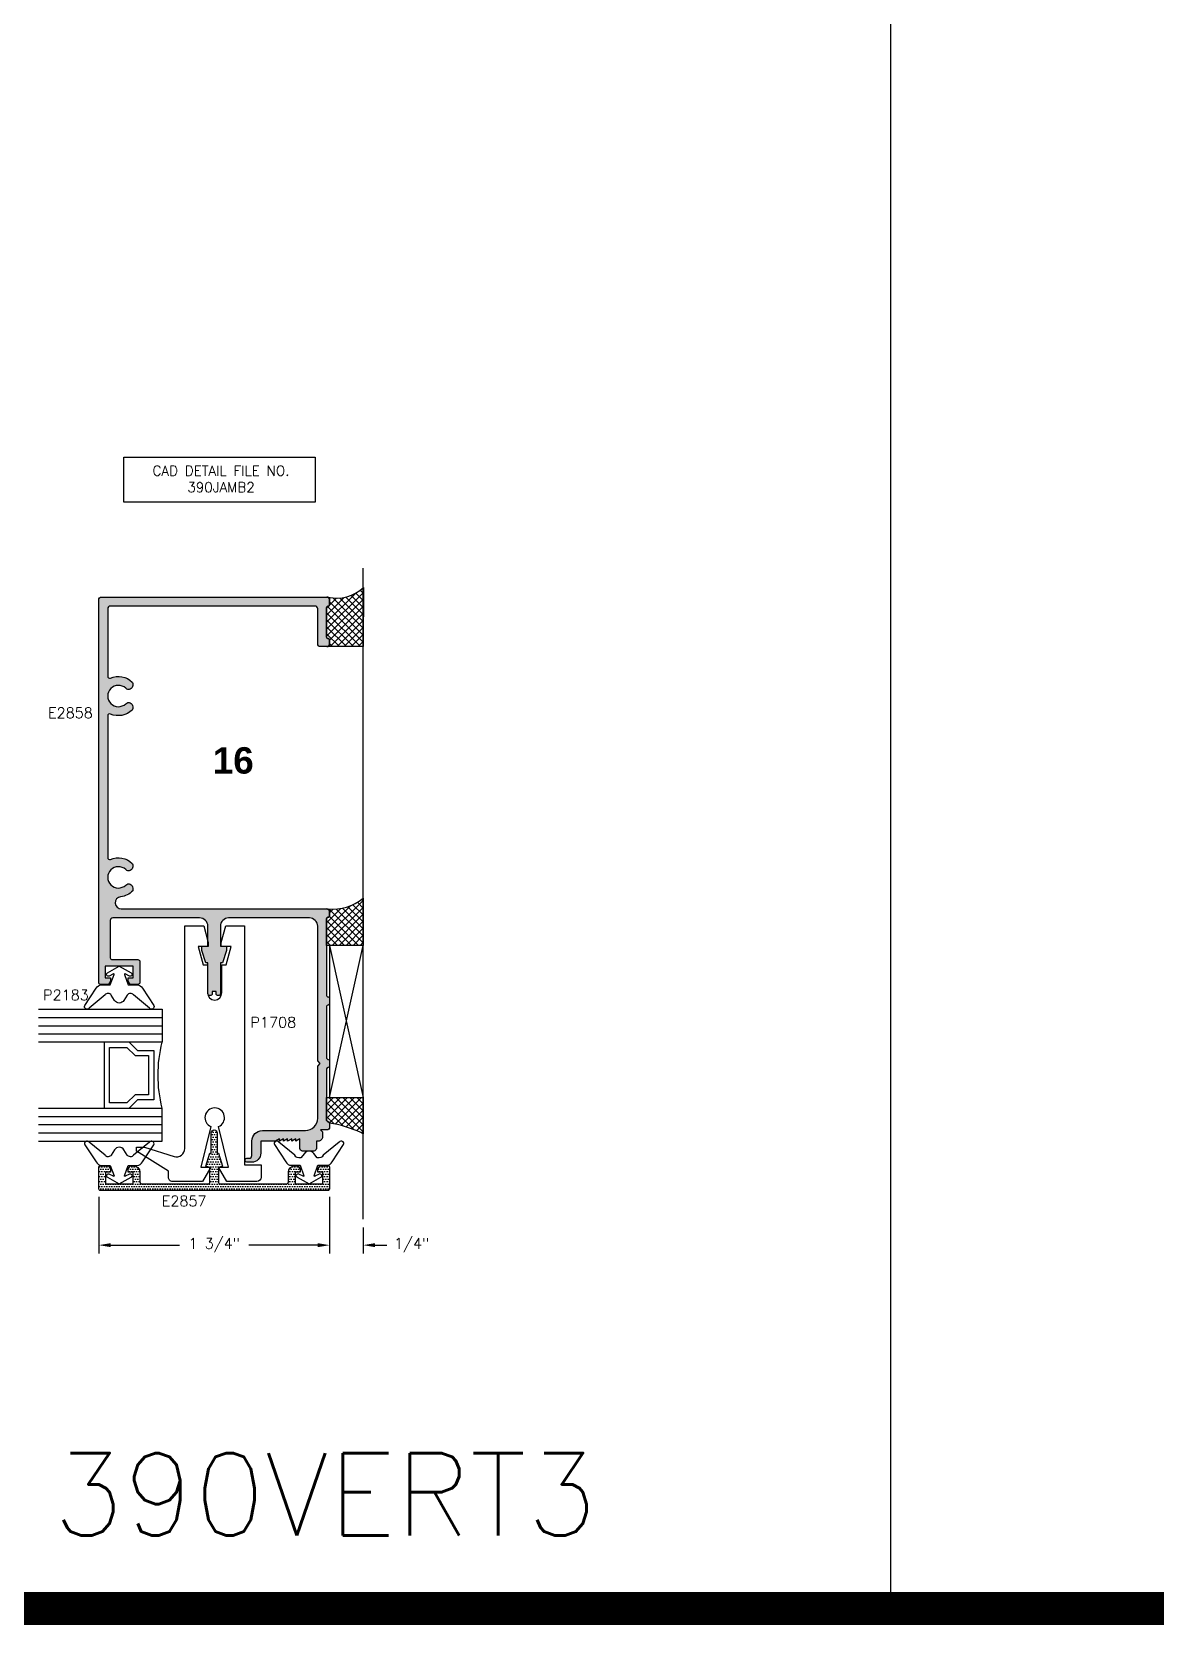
# Model space of a CAD drawing. Extents: x 0 to 139, y 0 to 39.
# Drawn here: x 21.22 to 29.75, y 14.5 to 26.59 of the extents above; entities that cross this region are included whole.
import ezdxf

# ---------------------------------------------------------------- set-up
doc = ezdxf.new("R2010")
doc.units = 0
doc.header["$MEASUREMENT"] = 0
doc.layers.get('DEFPOINTS').update_dxf_attribs({"linetype": 'CONTINUOUS'})
for name, color, linetype in [('R-ANNO-DIMS', 3, 'CONTINUOUS'), ('R-ANNO-TEXT', 6, 'CONTINUOUS'), ('R-DET1', 4, 'CONTINUOUS'), ('R-DET2', 2, 'CONTINUOUS'), ('R-DET3', 5, 'CONTINUOUS'), ('R-OTLN', 1, 'CONTINUOUS'), ('R-PAT1', 5, 'CONTINUOUS'), ('TITLE', 7, 'CONTINUOUS')]:
    doc.layers.add(name, color=color, linetype=linetype)
doc.styles.get("Standard").update_dxf_attribs({"font": 'simplex'})
doc.dimstyles.new('1X', dxfattribs={"dimtxt": 0.08, "dimasz": 0.09, "dimexe": 0.0625, "dimexo": 0.0625, "dimgap": 0.0625, "dimtad": 0, "dimdec": 5, "dimzin": 4, "dimtxsty": 'STANDARD', "dimcen": 0, "dimazin": 3, "dimtfac": 1, "dimtdec": 5, "dimtofl": 0, "dimtmove": 0, "dimatfit": 3, "dimtolj": 1, "dimtzin": 0})
pattern_1 = [(45, (16.75766798553282, 15.14475781470946), (-0.02651650429449553, 0.02651650429449553), []), (135, (16.75766798553282, 15.14475781470946), (-0.02651650429449553, -0.02651650429449553), [])]

# ---------------------------------------------------------------- blocks, each defined once
blk = doc.blocks.new('*D48')
at = {"layer": 'DEFPOINTS', "color": 0}
for p in [(21.72995758903106, 17.81460568480354), (23.47995758903106, 17.81460568480382), (23.47995758903106, 17.38524292001853)]:
    blk.add_point(p, dxfattribs=at)
at = {"layer": 'R-ANNO-DIMS', "color": 0}
for p, q in [((21.72995758903106, 17.75210568480354), (21.72995758903106, 17.32274292001853)), ((23.47995758903106, 17.75210568480382), (23.47995758903106, 17.32274292001853)), ((21.81995758903106, 17.38524292001853), (22.34245758903106, 17.38524292001853)), ((23.38995758903106, 17.38524292001853), (22.86745758903106, 17.38524292001853))]:
    blk.add_line(p, q, dxfattribs=at)
for points in [[(21.81995758903106, 17.40024292001853), (21.81995758903106, 17.37024292001853), (21.72995758903106, 17.38524292001853)], [(23.38995758903106, 17.40024292001853), (23.38995758903106, 17.37024292001853), (23.47995758903106, 17.38524292001853)]]:
    blk.add_solid(points, dxfattribs=at)
at = {"layer": 'R-ANNO-DIMS', "color": 0, "insert": (22.60495758903106, 17.38524292001853), "char_height": 0.08, "attachment_point": 5}
blk.add_mtext('\\A1;1 3/4"', dxfattribs=at)
blk = doc.blocks.new('*D51')
at = {"layer": 'DEFPOINTS', "color": 0}
for p in [(23.47995758903106, 17.81460568480354), (23.73404932870325, 17.58105699694659), (23.73404932870325, 17.38524292001824)]:
    blk.add_point(p, dxfattribs=at)
at = {"layer": 'R-ANNO-DIMS', "color": 0}
for p, q in [((23.47995758903106, 17.75210568480354), (23.47995758903106, 17.32274292001824)), ((23.73404932870325, 17.51855699694659), (23.73404932870325, 17.32274292001824)), ((23.38995758903106, 17.38524292001824), (23.29995758903106, 17.38524292001824)), ((23.82404932870325, 17.38524292001824), (23.91404932870325, 17.38524292001824))]:
    blk.add_line(p, q, dxfattribs=at)
for points in [[(23.38995758903106, 17.40024292001824), (23.38995758903106, 17.37024292001824), (23.47995758903106, 17.38524292001824)], [(23.82404932870325, 17.40024292001824), (23.82404932870325, 17.37024292001824), (23.73404932870325, 17.38524292001824)]]:
    blk.add_solid(points, dxfattribs=at)
at = {"layer": 'R-ANNO-DIMS', "color": 0, "insert": (24.10226361441753, 17.38524292001824), "char_height": 0.08, "attachment_point": 5}
blk.add_mtext('\\A1;1/4"', dxfattribs=at)

msp = doc.modelspace()

# ---------------------------------------------------------------- hatches: boundary and pattern name
at = {"layer": 'R-DET3'}
h = msp.add_hatch(dxfattribs=at)
h.set_pattern_fill('ANSI37', color=256, scale=0.3, style=0)
h.set_pattern_definition(pattern_1)
edge = h.paths.add_edge_path()
edge.add_line((23.45767547011289, 21.99421381087058), (23.45767547011287, 22.22111381087058))
edge.add_arc((23.46784213677955, 22.22111381087058), 0.01016666666667021, 79.61114218447028, 179.99999999998, ccw=False)
edge.add_arc((23.47122476588753, 22.23956451509593), 0.008591549295768362, 259.6111421845451, 370.3888578155481)
edge.add_line((23.47967547011288, 22.24111381087059), (23.47967547011288, 22.27911495369508))
edge.add_arc((23.45967547011288, 22.27911495369508), 0.01999999999999957, 0, 89.99672595548178)
edge.add_line((23.45967661297001, 22.29911495366242), (23.46756556462054, 22.29911495366242))
edge.add_arc((23.53496920904854, 22.58003369967368), 0.2888920094822822, 256.5075171820833, 314.074098610517)
edge.add_line((23.73591904900491, 22.37248188695159), (23.73404932870325, 21.92411381087062))
edge.add_line((23.73404932870325, 21.92411381087062), (23.45967547011288, 21.92411381087059))
edge.add_arc((23.45967547011288, 21.94411381087059), 0.01999999999999957, 270.0000000000102, 360.0000000000102)
edge.add_line((23.47967547011288, 21.9441138108706), (23.47967547011288, 21.97421381087059))
edge.add_arc((23.46950880344622, 21.97421381087059), 0.01016666666665955, 2.002185242103025e-11, 100.3888578154384)
edge.add_arc((23.46612617433825, 21.99266451509595), 0.008591549295781698, 169.6111421846131, 280.38885781541444, ccw=False)
h = msp.add_hatch(dxfattribs=at)
h.set_pattern_fill('ANSI37', color=256, scale=0.3, style=0)
h.set_pattern_definition(pattern_1)
edge = h.paths.add_edge_path()
edge.add_line((23.4793785008128, 19.65816216040128), (23.45767547011287, 19.65816216040128))
edge.add_line((23.45767547011287, 19.65816216040128), (23.45767547011287, 19.86221381087059))
edge.add_arc((23.46784213677955, 19.86221381087058), 0.01016666666667732, 79.61114218443822, 179.99999999998, ccw=False)
edge.add_arc((23.47122476588756, 19.88066451509592), 0.008591549295749316, 259.6111421844496, 370.3888578156712)
edge.add_line((23.47967547011288, 19.88221381087059), (23.47967547011288, 19.91421381087059))
edge.add_arc((23.45967547011288, 19.91421381087059), 0.01999999999999602, 0, 90)
edge.add_line((23.45967547011288, 19.93421381087059), (23.4676825020621, 19.93421381087059))
edge.add_arc((23.50287603623715, 20.29419643985791), 0.361698877549207, 264.4162493184639, 309.7271182222026)
edge.add_line((23.73404932870325, 20.01601486809095), (23.73404932870325, 19.65816216040128))
edge.add_line((23.73404932870325, 19.65816216040128), (23.4793785008128, 19.65816216040128))
h = msp.add_hatch(dxfattribs=at)
h.set_pattern_fill('ANSI37', color=256, scale=0.3, style=0)
h.set_pattern_definition(pattern_1)
edge = h.paths.add_edge_path()
edge.add_line((23.47967547011288, 18.31121381087059), (23.46967547011288, 18.32121381087059))
edge.add_line((23.46967547011288, 18.32121381087059), (23.45774062918684, 18.33007410223489))
edge.add_line((23.45774062918684, 18.33007410223489), (23.45774062918684, 18.50372690394991))
edge.add_line((23.45774062918684, 18.50372690394991), (23.73404932870324, 18.50372690394992))
edge.add_line((23.73404932870324, 18.50372690394992), (23.73404932870325, 18.22813803965445))
edge.add_line((23.73404932870325, 18.22813803965445), (23.71620045602512, 18.23857240882802))
edge.add_arc((23.33746209620676, 17.42676726139771), 0.8958070900546866, 64.98913675535294, 80.86539177604634)
at = {"layer": 'R-PAT1'}
h = msp.add_hatch(dxfattribs=at)
h.set_pattern_fill('DOTS', color=256, scale=0.3, style=0)
h.set_pattern_definition([(0, (16.75766798553282, 15.14475781470946), (0.009375, 0.01875), [0, -0.01875])])
edge = h.paths.add_edge_path()
edge.add_line((21.98767547011288, 20.09321381087059), (21.98767547011288, 20.07261381087059))
edge.add_arc((21.87882466986181, 20.17378582771247), 0.1486077848134149, 276.57682971640577, 317.0938962912276, ccw=False)
edge.add_arc((21.90088418246607, 19.98032297392456), 0.04610916305396823, 96.27362202288647, 270)
edge.add_line((21.90088418246607, 19.93421381087059), (23.45967547011287, 19.93421381087059))
edge.add_arc((23.45967547011288, 19.91421381087059), 0.01999999999999957, 0, 90, ccw=False)
edge.add_line((23.47967547011288, 19.91421381087059), (23.47967547011288, 19.88221381087059))
edge.add_arc((23.46967547011289, 19.88221381087059), 0.009999999999999787, -90, 0, ccw=False)
edge.add_line((23.46967547011289, 19.87221381087059), (23.46767547011288, 19.87221381087059))
edge.add_arc((23.46767547011288, 19.86221381087059), 0.009999999999999787, 90.00000000001017, 180)
edge.add_line((23.45767547011287, 19.86221381087059), (23.45767547011287, 19.27821381087059))
edge.add_arc((23.46767547011288, 19.27821381087059), 0.009999999999998899, 179.9999999999949, 270.0000000000051)
edge.add_line((23.46767547011288, 19.26821381087059), (23.46967547011289, 19.26821381087059))
edge.add_arc((23.46967547011289, 19.25821381087059), 0.009999999999999787, 0, 90.00000000001017, ccw=False)
edge.add_line((23.47967547011288, 19.25821381087059), (23.47967547011288, 19.21621381087058))
edge.add_arc((23.46967547011288, 19.21621381087059), 0.009999999999999787, -90, 0, ccw=False)
edge.add_line((23.46967547011288, 19.20621381087059), (23.46767547011288, 19.20621381087059))
edge.add_arc((23.46767547011288, 19.19621381087059), 0.009999999999998899, 90.0000000000051, 180.0000000000051)
edge.add_line((23.45767547011287, 19.19621381087059), (23.45767547011287, 18.80421381087059))
edge.add_arc((23.46767547011288, 18.80421381087059), 0.009999999999999787, 180, 270)
edge.add_line((23.46767547011288, 18.79421381087059), (23.46967547011289, 18.79421381087059))
edge.add_arc((23.46967547011288, 18.78421381087058), 0.01000000000000068, 5.115907697472721e-12, 90.00000000000512, ccw=False)
edge.add_line((23.47967547011288, 18.78421381087058), (23.47967547011288, 18.74221381087058))
edge.add_arc((23.46967547011288, 18.74221381087059), 0.009999999999999787, -90, 0, ccw=False)
edge.add_line((23.46967547011288, 18.73221381087059), (23.46767547011288, 18.73221381087059))
edge.add_arc((23.46767547011288, 18.72221381087058), 0.009999999999999787, 90, 180)
edge.add_line((23.45767547011287, 18.72221381087058), (23.45767547011287, 18.33121381087059))
edge.add_arc((23.46767547011288, 18.33121381087059), 0.009999999999998899, 179.9999999999949, 270.0000000000051)
edge.add_line((23.46767547011288, 18.32121381087059), (23.46967547011289, 18.32121381087059))
edge.add_arc((23.46967547011288, 18.31121381087059), 0.00999999999999801, -1.0174971976084635e-11, 90, ccw=False)
edge.add_line((23.47967547011288, 18.31121381087059), (23.47967547011288, 18.27921381087059))
edge.add_arc((23.45967547011287, 18.27921381087059), 0.01999999999999957, -90, 0, ccw=False)
edge.add_line((23.45967547011287, 18.25921381087059), (23.41067547011286, 18.25921381087059))
edge.add_line((23.41067547011288, 18.25921381087059), (23.42567547011288, 18.24421381087059))
edge.add_line((23.42567547011288, 18.24421381087059), (23.42567547011288, 18.20521381087059))
edge.add_arc((23.39477663290357, 18.20511264807989), 0.0308990028123441, -90.1875857075629, 0.18758570756949666, ccw=False)
edge.add_line((23.39467547011287, 18.17421381087058), (23.37967547011287, 18.17421381087058))
edge.add_line((23.37967547011289, 18.17421381087058), (23.37967547011289, 18.11911381087059))
edge.add_arc((23.35967547011288, 18.11911381087059), 0.01999999999999957, -90, 0, ccw=False)
edge.add_line((23.35967547011288, 18.09911381087059), (23.27467547011287, 18.09911381087059))
edge.add_arc((23.27467547011288, 18.11911381087059), 0.01999999999999957, 180, 270, ccw=False)
edge.add_line((23.25467547011287, 18.11911381087059), (23.25467547011287, 18.19201381087059))
edge.add_line((23.25467547011287, 18.19201381087059), (23.22367547011288, 18.17421381087059))
edge.add_line((23.22367547011288, 18.17421381087058), (23.22367547011288, 18.19201381087058))
edge.add_line((23.22367547011288, 18.19201381087059), (23.19267547011287, 18.17421381087059))
edge.add_line((23.19267547011287, 18.17421381087058), (23.19267547011287, 18.19201381087058))
edge.add_line((23.19267547011287, 18.19201381087059), (23.16167547011287, 18.17411381087059))
edge.add_line((23.16167547011288, 18.17411381087059), (23.16167547011288, 18.19201381087059))
edge.add_line((23.16167547011288, 18.19201381087059), (23.13067547011288, 18.17411381087059))
edge.add_line((23.13067547011288, 18.17411381087059), (23.13067547011288, 18.19201381087059))
edge.add_line((23.13067547011288, 18.19201381087059), (23.09967547011289, 18.17411381087059))
edge.add_line((23.09967547011289, 18.17411381087059), (23.09967547011289, 18.19201381087059))
edge.add_line((23.09967547011289, 18.19201381087059), (23.06867547011288, 18.17411381087059))
edge.add_line((23.06867547011288, 18.17411381087059), (22.95867547011288, 18.17411381087059))
edge.add_line((22.95867547011288, 18.17411381087059), (22.95867547011288, 18.08221381087059))
edge.add_arc((22.89073256231146, 18.08215671867201), 0.06794293178860435, -90.04814544089982, 0.04814544089680339, ccw=False)
edge.add_line((22.89067547011288, 18.01421381087059), (22.85367547011288, 18.01421381087059))
edge.add_arc((22.85367513677954, 18.02921381087059), 0.01500000000370427, 89.99872676045192, 270.0012732395481, ccw=False)
edge.add_line((22.85367547011288, 18.04421381087059), (22.87067547011287, 18.04421381087059))
edge.add_arc((22.87067547011287, 18.06421381087059), 0.01999999999999957, 270, 360)
edge.add_line((22.89067547011288, 18.06421381087059), (22.89067547011288, 18.17421381087058))
edge.add_arc((22.97073876316423, 18.17415051781923), 0.08006331806912949, 90.04529446419048, 179.9547055358107, ccw=False)
edge.add_line((22.97067547011288, 18.25421381087059), (23.29667547011289, 18.25421381087059))
edge.add_arc((23.29680863073465, 18.34708065024883), 0.09286693484688074, 269.9178443409244, 360.0821556590757)
edge.add_line((23.38967547011288, 18.34721381087058), (23.38967547011288, 18.74321381087059))
edge.add_line((23.38967547011288, 18.74321381087059), (23.40967547011287, 18.76321381087058))
edge.add_line((23.40967547011289, 18.76321381087059), (23.38967547011289, 18.78321381087059))
edge.add_line((23.38967547011288, 18.78321381087059), (23.38967547011288, 19.8032138108706))
edge.add_arc((23.32668332451901, 19.80322166527672), 0.06299214608354481, 359.9928558661536, 450.0071441338512)
edge.add_line((23.32667547011287, 19.86621381087059), (22.71467547011288, 19.86621381087059))
edge.add_arc((22.71483893165134, 19.80305034933212), 0.06316367305021828, 90.14827615729143, 179.8517238427021)
edge.add_line((22.65167547011288, 19.80321381087059), (22.65167547011288, 19.65171381087058))
edge.add_line((22.65167547011288, 19.65171381087059), (22.69867547011287, 19.65171381087059))
edge.add_line((22.69867547011287, 19.65171381087059), (22.69867547011287, 19.62071381087059))
edge.add_line((22.69867547011287, 19.62071381087058), (22.66767547011287, 19.52671381087058))
edge.add_line((22.66767547011288, 19.52671381087059), (22.65167547011288, 19.52671381087059))
edge.add_line((22.65167547011288, 19.52671381087059), (22.65167547011288, 19.29321381087059))
edge.add_arc((22.63579860444123, 19.29309067654223), 0.01587734315363146, -90.44435318828499, 0.444353188278626, ccw=False)
edge.add_arc((22.63555233578452, 19.29309067654223), 0.0158773431536297, 179.5556468117149, 270.4443531882915, ccw=False)
edge.add_line((22.61967547011288, 19.29321381087058), (22.61967547011288, 19.30821381087058))
edge.add_line((22.61967547011288, 19.30821381087058), (22.58967547011288, 19.30821381087058))
edge.add_line((22.58967547011288, 19.30821381087058), (22.58967547011288, 19.29321381087058))
edge.add_arc((22.57379860444124, 19.29309067654223), 0.01587734315363322, -90.44435318827863, 0.44435318827208903, ccw=False)
edge.add_arc((22.57355233578451, 19.29309067654223), 0.01587734315363147, 179.5556468117213, 270.44435318828505, ccw=False)
edge.add_line((22.55767547011288, 19.29321381087058), (22.55767547011288, 19.52671381087058))
edge.add_line((22.55767547011288, 19.52671381087059), (22.54167547011288, 19.52671381087059))
edge.add_line((22.54167547011288, 19.52671381087059), (22.51067547011287, 19.62071381087059))
edge.add_line((22.51067547011287, 19.62071381087058), (22.51067547011287, 19.65171381087058))
edge.add_line((22.51067547011287, 19.65171381087059), (22.55767547011287, 19.65171381087059))
edge.add_line((22.55767547011288, 19.65171381087059), (22.55767547011288, 19.8032138108706))
edge.add_arc((22.494683324519, 19.80322166527672), 0.06299214608354835, 359.9928558661569, 450.007144133848)
edge.add_line((22.49467547011288, 19.86621381087059), (21.83667547011288, 19.86621381087059))
edge.add_arc((21.83667547011288, 19.84621381087059), 0.01999999999999957, 90, 180)
edge.add_line((21.81667547011287, 19.84621381087059), (21.81667547011287, 19.56511381087059))
edge.add_arc((21.83152819913684, 19.56506588706922), 0.01485280633921605, 179.8151301337719, 270.5681177985904)
edge.add_line((21.83167547011288, 19.55021381087059), (22.02667547011288, 19.55021381087059))
edge.add_arc((22.02665288946771, 19.53519123022543), 0.01502259761579001, 0.08612200011731375, 89.91387799988269, ccw=False)
edge.add_line((22.04167547011288, 19.53521381087059), (22.04167547011288, 19.37721381087059))
edge.add_arc((22.0268222955097, 19.37706698547376), 0.01485390027869976, -90.56635714547781, 0.5663571454778094, ccw=False)
edge.add_line((22.02667547011288, 19.36221381087059), (21.96757547011288, 19.36221381087059))
edge.add_line((21.96757547011288, 19.36221381087059), (21.95317547011288, 19.38721381087058))
edge.add_line((21.95317547011288, 19.38721381087059), (21.95317547011288, 19.41221381087059))
edge.add_line((21.95317547011288, 19.41221381087058), (21.99167547011288, 19.41221381087058))
edge.add_line((21.99167547011288, 19.41221381087058), (21.99167547011288, 19.50011381087059))
edge.add_line((21.99167547011288, 19.50011381087059), (21.77967547011288, 19.50011381087059))
edge.add_line((21.77967547011288, 19.50011381087059), (21.77967547011288, 19.41221381087058))
edge.add_line((21.77967547011288, 19.41221381087058), (21.81817547011288, 19.41221381087058))
edge.add_line((21.81817547011288, 19.41221381087058), (21.81817547011288, 19.38721381087058))
edge.add_line((21.81817547011288, 19.38721381087059), (21.80377547011288, 19.36221381087059))
edge.add_line((21.80377547011288, 19.36221381087059), (21.74467547011288, 19.36221381087059))
edge.add_arc((21.74452864471606, 19.37706698547376), 0.01485390027869976, 179.4336428545222, 270.56635714547775, ccw=False)
edge.add_line((21.72967547011288, 19.37721381087059), (21.72967547011288, 22.27921266798079))
edge.add_arc((21.74967547011288, 22.27921266798079), 0.01999999999999957, 89.99672595546139, 180, ccw=False)
edge.add_line((21.74967661297002, 22.29921266794814), (23.45967661297003, 22.29911495366243))
edge.add_arc((23.45967547011288, 22.27911495369508), 0.01999999999999964, 0, 89.99672595545633, ccw=False)
edge.add_line((23.47967547011288, 22.27911495369508), (23.47967547011288, 22.24111381087058))
edge.add_arc((23.46967547011289, 22.24111381087059), 0.009999999999999787, -89.99999999998983, 0, ccw=False)
edge.add_line((23.46967547011289, 22.23111381087058), (23.46767547011288, 22.23111381087058))
edge.add_arc((23.46767547011288, 22.22111381087058), 0.009999999999999787, 90, 180)
edge.add_line((23.45767547011287, 22.22111381087058), (23.45767547011287, 21.99421381087059))
edge.add_arc((23.46767547011288, 21.99421381087059), 0.009999999999999787, 179.9999999999898, 270)
edge.add_line((23.46767547011288, 21.98421381087059), (23.46967547011288, 21.98421381087059))
edge.add_arc((23.46967547011289, 21.97421381087059), 0.00999999999999801, -1.0174971976084635e-11, 90, ccw=False)
edge.add_line((23.47967547011288, 21.97421381087059), (23.47967547011288, 21.94411381087059))
edge.add_arc((23.45967547011288, 21.9441138108706), 0.02000000000000046, -90.0000000000025, 0, ccw=False)
edge.add_line((23.45967547011287, 21.92411381087059), (23.40967547011287, 21.92411381087059))
edge.add_arc((23.40967547011289, 21.94411381087059), 0.01999999999999957, 180, 270, ccw=False)
edge.add_line((23.38967547011288, 21.94411381087059), (23.38967547011288, 22.21111381087059))
edge.add_arc((23.36967547011288, 22.21111381087059), 0.01999999999999957, 0, 90)
edge.add_line((23.36967547011288, 22.23111381087059), (21.81767547011287, 22.23111381087059))
edge.add_arc((21.81767547011287, 22.21111381087059), 0.01999999999999957, 90, 180)
edge.add_line((21.79767547011288, 22.21111381087059), (21.79767547011288, 21.69931381087058))
edge.add_arc((21.81263215801097, 21.69925075354575), 0.01495682082218818, 179.7584426980406, 294.2511084174087)
edge.add_arc((21.87863210853097, 21.54923448268354), 0.1489366923208151, 45.41782223962332, 113.69658272590459, ccw=False)
edge.add_arc((21.97236114130443, 21.64446946697919), 0.01531500904382267, 0.5400204596480762, 45.07940174810432, ccw=False)
edge.add_line((21.98767547011288, 21.6446138108706), (21.98767547011288, 21.63011381087059))
edge.add_arc((21.95641740578898, 21.63016810432543), 0.03125811147615555, 226.1826082799246, 359.90048063574295, ccw=False)
edge.add_arc((21.87868498871244, 21.5491638108706), 0.08100953402984828, 46.1801184852715, 313.8198815147285)
edge.add_arc((21.95641746525699, 21.46815919226003), 0.03125838726622792, 0.2834128923598769, 133.8170577223453, ccw=False)
edge.add_line((21.98767547011288, 21.46831381087058), (21.98767547011288, 21.45371381087058))
edge.add_arc((21.97236114130442, 21.453858154762), 0.01531500904382671, 314.9205982519004, 359.4599795403454, ccw=False)
edge.add_arc((21.87857575233301, 21.54920138759628), 0.1490533542410315, 246.30477815928782, 314.56839953063223, ccw=False)
edge.add_arc((21.81258737515255, 21.3991010367222), 0.01491216014738144, 65.90418487170274, 180.3351427031021)
edge.add_line((21.79767547011288, 21.39901381087058), (21.79767547011288, 20.32431381087058))
edge.add_arc((21.81263215801097, 20.32425075354575), 0.01495682082218818, 179.7584426980406, 294.2511084174087)
edge.add_arc((21.87863210853095, 20.17423448268354), 0.1489366923208155, 45.41782223962332, 113.6965827259042, ccw=False)
edge.add_arc((21.97236114130443, 20.26946946697919), 0.01531500904382267, 0.5400204596480762, 45.07940174810432, ccw=False)
edge.add_line((21.98767547011288, 20.2696138108706), (21.98767547011288, 20.25511381087059))
edge.add_arc((21.95641740578898, 20.25516810432543), 0.03125811147615732, 226.1826082799314, 359.90048063574625, ccw=False)
edge.add_arc((21.87868498871245, 20.17416381087059), 0.08100953402984387, 46.18011848527112, 313.8198815147289)
edge.add_arc((21.95641740578898, 20.09315951741574), 0.03125811147615948, 0.0995193642569916, 133.8173917200595, ccw=False)
h = msp.add_hatch(dxfattribs=at)
h.set_pattern_fill('DOTS', color=256, scale=0.3, style=0)
h.set_pattern_definition([(0, (16.75766798553282, 15.18641764410194), (0.009375, 0.01875), [0, -0.01875])])
edge = h.paths.add_edge_path()
edge.add_line((22.04195758903106, 17.93760568480354), (22.04195758903106, 17.86460568480354))
edge.add_arc((22.05698016967622, 17.8646282654487), 0.01502259761579001, 180.0861220001173, 269.9138779998827)
edge.add_line((22.05695758903106, 17.84960568480354), (22.55795758903106, 17.84960568480354))
edge.add_arc((22.5579350083859, 17.8646282654487), 0.01502259761579001, 270.0861220001173, 359.9138779998827)
edge.add_line((22.57295758903106, 17.86460568480354), (22.57295758903106, 17.97460568480354))
edge.add_line((22.57295758903106, 17.97460568480354), (22.54195758903106, 17.98290568480354))
edge.add_line((22.54195758903106, 17.98290568480354), (22.57295758903106, 18.08360568480354))
edge.add_line((22.57295758903106, 18.08360568480354), (22.58195758903106, 18.08360568480354))
edge.add_line((22.58195758903106, 18.08360568480354), (22.58195758903106, 18.23660568480354))
edge.add_arc((22.60483363069773, 18.23672964313688), 0.02287637751050874, 89.68953458264122, 180.3104654173588, ccw=False)
edge.add_arc((22.6050815473644, 18.23672964313687), 0.02287637751051589, -0.31046541734087896, 90.31046541737652, ccw=False)
edge.add_line((22.62795758903107, 18.23660568480354), (22.62795758903107, 18.08360568480354))
edge.add_line((22.62795758903107, 18.08360568480354), (22.63695758903106, 18.08360568480354))
edge.add_line((22.63695758903106, 18.08360568480354), (22.66795758903106, 17.98290568480354))
edge.add_line((22.66795758903106, 17.98290568480354), (22.63695758903106, 17.97460568480354))
edge.add_line((22.63695758903106, 17.97460568480354), (22.63695758903106, 17.86460568480354))
edge.add_arc((22.65198016967623, 17.86462826544871), 0.01502259761579713, 180.0861220001444, 269.9138779999099)
edge.add_line((22.65195758903107, 17.84960568480354), (23.15295758903106, 17.84960568480354))
edge.add_arc((23.1529350083859, 17.8646282654487), 0.01502259761579001, 270.0861220001173, 359.9138779998827)
edge.add_line((23.16795758903106, 17.86460568480354), (23.16795758903106, 17.93760568480354))
edge.add_arc((23.21797570497309, 17.93758756886152), 0.05001811922270845, 90.02075182071712, 179.9792481792829, ccw=False)
edge.add_line((23.21795758903106, 17.98760568480354), (23.24205758903106, 17.98760568480354))
edge.add_line((23.24205758903106, 17.98760568480354), (23.25645758903106, 17.96260568480354))
edge.add_line((23.25645758903106, 17.96260568480354), (23.25645758903106, 17.93760568480354))
edge.add_line((23.25645758903106, 17.93760568480354), (23.21795758903106, 17.93760568480354))
edge.add_line((23.21795758903106, 17.93760568480354), (23.21795758903106, 17.84960568480354))
edge.add_line((23.21795758903106, 17.84960568480354), (23.42995758903106, 17.84960568480354))
edge.add_line((23.42995758903106, 17.84960568480354), (23.42995758903106, 17.93760568480354))
edge.add_line((23.42995758903106, 17.93760568480354), (23.39145758903106, 17.93760568480354))
edge.add_line((23.39145758903106, 17.93760568480354), (23.39145758903106, 17.96260568480354))
edge.add_line((23.39145758903106, 17.96260568480354), (23.40585758903106, 17.98760568480354))
edge.add_line((23.40585758903106, 17.98760568480354), (23.46495758903106, 17.98760568480354))
edge.add_arc((23.4649350083859, 17.97258310415838), 0.01502259761579001, 0.08612200011731375, 89.91387799988269, ccw=False)
edge.add_line((23.47995758903106, 17.97260568480354), (23.47995758903106, 17.81460568480354))
edge.add_arc((23.4649350083859, 17.8146282654487), 0.01502259761579001, 270.08612200011726, 359.91387799988274, ccw=False)
edge.add_line((23.46495758903106, 17.79960568480354), (21.74495758903106, 17.79960568480354))
edge.add_arc((21.74498016967622, 17.8146282654487), 0.01502259761579001, 180.0861220001173, 269.91387799988274, ccw=False)
edge.add_line((21.72995758903106, 17.81460568480354), (21.72995758903106, 17.97260568480354))
edge.add_arc((21.74498016967622, 17.97258310415838), 0.01502259761579001, 90.08612200011731, 179.9138779998827, ccw=False)
edge.add_line((21.74495758903106, 17.98760568480354), (21.80405758903106, 17.98760568480354))
edge.add_line((21.80405758903106, 17.98760568480354), (21.81845758903106, 17.96260568480354))
edge.add_line((21.81845758903106, 17.96260568480354), (21.81845758903106, 17.93760568480354))
edge.add_line((21.81845758903106, 17.93760568480354), (21.77995758903106, 17.93760568480354))
edge.add_line((21.77995758903106, 17.93760568480354), (21.77995758903106, 17.84960568480354))
edge.add_line((21.77995758903106, 17.84960568480354), (21.99195758903106, 17.84960568480354))
edge.add_line((21.99195758903106, 17.84960568480354), (21.99195758903106, 17.93760568480354))
edge.add_line((21.99195758903106, 17.93760568480354), (21.95345758903106, 17.93760568480354))
edge.add_line((21.95345758903106, 17.93760568480354), (21.95345758903106, 17.96260568480354))
edge.add_line((21.95345758903106, 17.96260568480354), (21.96785758903107, 17.98760568480354))
edge.add_line((21.96785758903107, 17.98760568480354), (21.99195758903106, 17.98760568480354))
edge.add_arc((21.99193947308903, 17.93758756886151), 0.050018119222712, 0.020751820721216063, 89.97924817927878, ccw=False)

# ---------------------------------------------------------------- linework, layer by layer
at = {"layer": 'R-ANNO-TEXT'}
msp.add_lwpolyline([(21.92020202191431, 23.3604537234844), (23.37168196490953, 23.3604537234844), (23.37168196490953, 23.01839088398046), (21.92020202191431, 23.01839088398046)], close=True, dxfattribs=at)
at = {"layer": 'R-DET1'}
msp.add_lwpolyline([(22.04195758903106, 17.93760568480354), (22.04195758903106, 17.86460568480354, 0.4133333333332873), (22.05695758903106, 17.84960568480354), (22.55795758903106, 17.84960568480354, 0.4133333333333564), (22.57295758903106, 17.86460568480354), (22.57295758903106, 17.97460568480354), (22.54195758903106, 17.98290568480354), (22.57295758903106, 18.08360568480354), (22.58195758903106, 18.08360568480354), (22.58195758903106, 18.23660568480354, -0.4173913043478062), (22.60495758903106, 18.25960568480354, -0.4173913043478117), (22.62795758903107, 18.23660568480354), (22.62795758903107, 18.08360568480354), (22.63695758903106, 18.08360568480354), (22.66795758903106, 17.98290568480354), (22.63695758903106, 17.97460568480354), (22.63695758903106, 17.86460568480354, 0.4133333333333088), (22.65195758903107, 17.84960568480354), (23.15295758903106, 17.84960568480354, 0.4133333333333304), (23.16795758903106, 17.86460568480354), (23.16795758903106, 17.93760568480354, -0.4140014137019763), (23.21795758903106, 17.98760568480354), (23.24205758903106, 17.98760568480354), (23.25645758903106, 17.96260568480354), (23.25645758903106, 17.93760568480354), (23.21795758903106, 17.93760568480354), (23.21795758903106, 17.84960568480354), (23.42995758903106, 17.84960568480354), (23.42995758903106, 17.93760568480354), (23.39145758903106, 17.93760568480354), (23.39145758903106, 17.96260568480354), (23.40585758903106, 17.98760568480354), (23.46495758903106, 17.98760568480354, -0.4133333333333347), (23.47995758903106, 17.97260568480354), (23.47995758903106, 17.81460568480354, -0.4133333333333434), (23.46495758903106, 17.79960568480354), (21.74495758903106, 17.79960568480354, -0.4133333333332873), (21.72995758903106, 17.81460568480354), (21.72995758903106, 17.97260568480354, -0.4133333333333088), (21.74495758903106, 17.98760568480354), (21.80405758903106, 17.98760568480354), (21.81845758903106, 17.96260568480354), (21.81845758903106, 17.93760568480354), (21.77995758903106, 17.93760568480354), (21.77995758903106, 17.84960568480354), (21.99195758903106, 17.84960568480354), (21.99195758903106, 17.93760568480354), (21.95345758903106, 17.93760568480354), (21.95345758903106, 17.96260568480354), (21.96785758903107, 17.98760568480354), (21.99195758903106, 17.98760568480354, -0.4140014137019632), (22.04195758903106, 17.93760568480354)], format="xyb", close=True, dxfattribs=at)
at = {"layer": 'R-DET2'}
for points in [[(21.85018176543977, 19.24089836919464), (21.82489698249799, 19.28080398474346, 0.5243426933461728), (21.77749805867191, 19.28270869252478), (21.65685579326171, 19.18253463857419, -0.8969301051134209), (21.62354620996769, 19.20234472231664), (21.7105031631441, 19.33282173416375, -0.2937431915424134), (21.75144463238615, 19.35914565062619), (21.81769073003581, 19.35914565062619), (21.84616228767882, 19.43844784767462, 0.8013518808126918), (21.84067249725118, 19.44192310480258), (21.8077072342605, 19.42610753209, -0.9670674050987308), (21.79563898132736, 19.44924273098546), (21.88567547011289, 19.50011381087059), (21.97571195889842, 19.44924273098546, -0.9670674050987308), (21.96364370596527, 19.42610753209), (21.9306784429746, 19.44192310480258, 0.8013518808126918), (21.92518865254695, 19.43844784767462), (21.95366021018997, 19.35914565062619), (22.01990630783962, 19.35914565062619, -0.2937431915424192), (22.06084777708168, 19.33282173416375), (22.14780473025809, 19.20234472231662, -0.8969301051134209), (22.11449514696406, 19.18253463857417), (21.99385288155386, 19.28270869252478, 0.5243426933461728), (21.94645395772778, 19.28080398474346), (21.921169174786, 19.24089836919464, -0.5502212829186363)], [(21.85018176543977, 18.10862672856632), (21.82489698249799, 18.0687211130175, -0.5243426933461728), (21.77749805867191, 18.06681640523618), (21.65685579326171, 18.16699045918677, 0.8969301051134209), (21.62354620996769, 18.14718037544432), (21.7105031631441, 18.01670336359721, 0.2937431915424134), (21.75144463238615, 17.99037944713477), (21.81769073003581, 17.99037944713477), (21.84616228767882, 17.91107725008634, -0.8013518808126918), (21.84067249725118, 17.90760199295838), (21.8077072342605, 17.92341756567096, 0.9670674050987308), (21.79563898132736, 17.9002823667755), (21.88567547011289, 17.84941128689037), (21.97571195889842, 17.9002823667755, 0.9670674050987308), (21.96364370596527, 17.92341756567096), (21.9306784429746, 17.90760199295838, -0.8013518808126918), (21.92518865254695, 17.91107725008634), (21.95366021018997, 17.99037944713477), (22.01990630783962, 17.99037944713477, 0.2937431915424192), (22.06084777708168, 18.01670336359721), (22.14780473025809, 18.14718037544434, 0.8969301051134209), (22.11449514696406, 18.16699045918679), (21.99385288155386, 18.06681640523618, -0.5243426933461728), (21.94645395772778, 18.0687211130175), (21.921169174786, 18.10862672856632, 0.5502212829186363)], [(23.28846388435795, 18.07958441914982), (23.26089975803731, 18.04829139358952, -0.3842368972915464), (23.2157801775901, 18.06701080314935), (23.09513791217991, 18.16718485709994, 0.8969301051134209), (23.06182832888587, 18.14737477335749), (23.14878528206229, 18.01689776151038, 0.2937431915424134), (23.18972675130435, 17.99057384504794), (23.255972848954, 17.99057384504794), (23.284444406597, 17.91127164799951, -0.8013518808126918), (23.27895461616936, 17.90779639087155), (23.24598935317869, 17.92361196358413, 0.9670674050987308), (23.23392110024554, 17.90047676468867), (23.32395758903107, 17.84960568480354), (23.4139940778166, 17.90047676468867, 0.9670674050987308), (23.40192582488345, 17.92361196358413), (23.36896056189278, 17.90779639087155, -0.8013518808126918), (23.36347077146513, 17.91127164799951), (23.39194232910816, 17.99057384504794), (23.4581884267578, 17.99057384504794, 0.2937431915424192), (23.49912989599986, 18.01689776151038), (23.58608684917628, 18.14737477335751, 0.8969301051134209), (23.55277726588224, 18.16718485709996), (23.43213500047204, 18.06701080314935, -0.3804502638387705), (23.38647934296748, 18.04829139358952), (23.35945129370418, 18.07958441914982, 0.5502212829186363)]]:
    msp.add_lwpolyline(points, format="xyb", close=True, dxfattribs=at)
at = {"layer": 'R-DET2', "color": 2}
for points in [[(21.27226268853418, 19.17423972872625), (22.2106395658175, 19.17423972872632), (22.2106395658175, 18.92423972872632), (21.27226268853418, 18.92423972872626)], [(21.27226268853418, 19.11173972872626), (22.2106395658175, 19.11173972872632)], [(21.27226268853418, 19.04923972872626), (22.2106395658175, 19.04923972872632)], [(21.27226268853418, 18.98673972872626), (22.2106395658175, 18.98673972872632)], [(21.7726395658175, 18.42423972872632), (21.7726395658175, 18.92423972872632)], [(21.9606395658175, 18.92423972872632), (22.0226395658175, 18.86223972872631), (22.1476395658175, 18.86223972872631), (22.1476395658175, 18.48623972872633), (22.0226395658175, 18.48623972872633), (21.9606395658175, 18.42423972872632)], [(21.27226268853418, 18.17423972872626), (22.2106395658175, 18.17423972872632), (22.2106395658175, 18.42423972872632)], [(21.27226268853418, 18.36173972872626), (22.2106395658175, 18.36173972872632)], [(21.27226268853418, 18.29923972872626), (22.2106395658175, 18.29923972872632)], [(21.27226268853418, 18.23673972872626), (22.2106395658175, 18.23673972872632)]]:
    msp.add_lwpolyline(points, dxfattribs=at)
msp.add_lwpolyline([(21.27226268853418, 18.42423972872626), (22.21063956581756, 18.42423972872632, -0.1233101835078811), (22.21063956581756, 18.92423972872632)], format="xyb", dxfattribs=at)
msp.add_lwpolyline([(21.94407102332261, 18.8842397287263), (22.00607102332259, 18.82223972872632), (22.10763956581749, 18.82223972872632), (22.10763956581749, 18.52623972872632), (22.00607102332259, 18.52623972872632), (21.94407102332261, 18.46423972872631), (21.81263956581751, 18.46423972872631), (21.81263956581751, 18.8842397287263)], close=True, dxfattribs=at)
at = {"layer": 'R-DET3'}
for points in [[(23.73404932870325, 17.58105699694659), (23.73404932870325, 22.51889136362452)], [(23.4793785008128, 18.50372690394991), (23.73404932870325, 19.65816216040128)], [(23.4793785008128, 19.65816216040128), (23.73404932870325, 18.50372690394991)]]:
    msp.add_lwpolyline(points, dxfattribs=at)
for points in [[(23.45767547011289, 21.99421381087058), (23.45767547011287, 22.22111381087058, -0.4683749459845581), (23.46967547011289, 22.23111381087058, 0.5248877085180365), (23.47967547011288, 22.24111381087059), (23.47967547011288, 22.27911495369508, 0.4141968257168606), (23.45967661297001, 22.29911495366242), (23.46756556462054, 22.29911495366242, 0.2566009374085257), (23.73591904900491, 22.37248188695159), (23.73404932870325, 21.92411381087062), (23.45967547011288, 21.92411381087059), (23.45967547011288, 21.92411381087059, 0.414213562373108), (23.47967547011288, 21.9441138108706), (23.47967547011288, 21.97421381087059, 0.46837494598422), (23.46767547011289, 21.98421381087059, -0.5248877085169416), (23.45767547011289, 21.99421381087058, 3.706616385240945)], [(23.4793785008128, 19.65816216040128), (23.45767547011287, 19.65816216040128), (23.45767547011287, 19.86221381087059, -0.4683749459848863), (23.4696754701129, 19.87221381087059, 0.5248877085193301), (23.47967547011288, 19.88221381087059), (23.47967547011288, 19.91421381087059, 0.414213562373095), (23.45967547011288, 19.93421381087059), (23.4676825020621, 19.93421381087059, 0.2003228386290113), (23.73404932870325, 20.01601486809095), (23.73404932870325, 19.65816216040128), (23.4793785008128, 19.65816216040128)], [(23.47967547011288, 18.31121381087059), (23.46967547011288, 18.32121381087059), (23.45774062918684, 18.33007410223489), (23.45774062918684, 18.50372690394991), (23.73404932870324, 18.50372690394992), (23.73404932870325, 18.22813803965445), (23.71620045602512, 18.23857240882802, 0.0693842528721298), (23.47967547011288, 18.31121381087059, -1.121988951671824)]]:
    msp.add_lwpolyline(points, format="xyb", dxfattribs=at)
msp.add_lwpolyline([(22.95997842073473, 17.89910409792128, -0.4142135623730949), (22.92897842073783, 17.86810409792438), (22.70090960010231, 17.86810409792438), (22.63797842076694, 17.97710409791348), (22.71397842075933, 17.97710409791348), (22.63797842076694, 18.28402326357534, 4.89933911405033), (22.57997842077273, 18.28402326357534), (22.50397842078033, 17.97710409791349), (22.57997842077273, 17.97710409791349), (22.51704724143735, 17.86810409792439), (22.28897842080184, 17.86810409792439, -0.4142135623731005), (22.25797842080493, 17.8991040979213), (22.25797842080493, 17.94678257203097), (22.01597842082913, 18.09910409790129), (22.01597842082914, 18.12910409789829), (22.07797842082294, 18.12910409789829), (22.30091234902025, 18.05831676468714, 0.5074167405912553), (22.38297842079244, 18.11836245484176), (22.38297842079245, 19.80610409773059), (22.52548477172431, 19.80610409773059), (22.55897842077485, 19.68110409774309), (22.55897842077485, 19.65010409774619), (22.48397842078235, 19.65010409774619), (22.52149130771896, 19.51010409776019), (22.55497842077524, 19.51010409776019), (22.55497842077524, 19.29810409778139, 0.9999999999999999), (22.66297842076445, 19.29810409778139), (22.66297842076445, 19.51010409776018), (22.69646553382074, 19.51010409776018), (22.73397842075735, 19.65010409774619), (22.65897842076485, 19.65010409774619), (22.65897842076485, 19.68110409774309), (22.69247206981539, 19.80610409773059), (22.83497842074725, 19.80610409773059), (22.83497842074723, 17.99310409791188), (22.95997842073474, 17.99310409791188)], format="xyb", close=True, dxfattribs=at)
msp.add_lwpolyline([(23.4793785008128, 18.50372690394991), (23.73404932870325, 18.50372690394991), (23.73404932870325, 19.65816216040128), (23.4793785008128, 19.65816216040128)], close=True, dxfattribs=at)
at = {"layer": 'R-OTLN'}
msp.add_lwpolyline([(21.98767547011288, 20.09321381087059), (21.98767547011288, 20.07261381087059, -0.1786541847556391), (21.89584552541697, 20.02615600625582, 0.9466980837792224), (21.90088418246607, 19.93421381087059), (23.45967547011288, 19.93421381087059, -0.414213562373095), (23.47967547011288, 19.91421381087059), (23.47967547011288, 19.88221381087059, -0.414213562373095), (23.46967547011289, 19.87221381087059), (23.46767547011288, 19.87221381087058, 0.414213562373043), (23.45767547011287, 19.86221381087059), (23.45767547011287, 19.27821381087059, 0.414213562373147), (23.46767547011288, 19.26821381087059), (23.46967547011288, 19.26821381087059, -0.414213562373147), (23.47967547011288, 19.25821381087059), (23.47967547011288, 19.21621381087059, -0.414213562373095), (23.46967547011288, 19.20621381087059), (23.46767547011288, 19.20621381087059, 0.414213562373095), (23.45767547011287, 19.19621381087059), (23.45767547011287, 18.80421381087059, 0.414213562373095), (23.46767547011288, 18.79421381087059), (23.46967547011288, 18.79421381087059, -0.414213562373095), (23.47967547011288, 18.78421381087058), (23.47967547011288, 18.74221381087059, -0.414213562373095), (23.46967547011288, 18.73221381087059), (23.46767547011288, 18.73221381087059, 0.414213562373095), (23.45767547011287, 18.72221381087058), (23.45767547011287, 18.33121381087059, 0.414213562373147), (23.46767547011288, 18.32121381087059), (23.46967547011288, 18.32121381087059, -0.414213562373147), (23.47967547011288, 18.31121381087059), (23.47967547011288, 18.27921381087059, -0.414213562373095), (23.45967547011287, 18.25921381087059), (23.41067547011288, 18.25921381087059), (23.42567547011288, 18.24421381087059), (23.42567547011288, 18.20521381087059, -0.4161327233037146), (23.39467547011287, 18.17421381087058), (23.37967547011289, 18.17421381087058), (23.37967547011289, 18.11911381087059, -0.414213562373095), (23.35967547011288, 18.09911381087059), (23.27467547011288, 18.09911381087058, -0.414213562373095), (23.25467547011287, 18.11911381087059), (23.25467547011287, 18.19201381087059), (23.22367547011288, 18.17421381087058), (23.22367547011288, 18.17421381087058), (23.22367547011288, 18.19201381087059), (23.19267547011287, 18.17421381087058), (23.19267547011287, 18.19201381087059), (23.16167547011288, 18.17411381087059), (23.16167547011288, 18.19201381087059), (23.13067547011288, 18.17411381087059), (23.13067547011288, 18.19201381087059), (23.09967547011289, 18.17411381087059), (23.09967547011289, 18.19201381087059), (23.06867547011288, 18.17411381087059), (23.06867547011288, 18.17411381087059), (22.95867547011288, 18.17411381087059), (22.95867547011288, 18.08221381087058, -0.4147058823529533), (22.89067547011288, 18.01421381087059), (22.85367547011288, 18.01421381087059, -1.000022222469198), (22.85367547011288, 18.04421381087059), (22.87067547011287, 18.04421381087059, 0.414213562373095), (22.89067547011288, 18.06421381087059), (22.89067547011288, 18.17421381087058, -0.4137505519903835), (22.97067547011288, 18.25421381087059), (23.29667547011287, 18.25421381087059, 0.415053763440857), (23.38967547011288, 18.34721381087058), (23.38967547011288, 18.74321381087059), (23.40967547011289, 18.76321381087059), (23.38967547011288, 18.78321381087059), (23.38967547011288, 19.80321381087059, 0.4142866051841404), (23.32667547011287, 19.86621381087059), (22.71467547011288, 19.86621381087059, 0.4126984126984307), (22.65167547011288, 19.80321381087059), (22.65167547011288, 19.65171381087059), (22.69867547011287, 19.65171381087059), (22.69867547011287, 19.62071381087058), (22.66767547011288, 19.52671381087059), (22.65167547011288, 19.52671381087059), (22.65167547011288, 19.29321381087058, -0.4187639174396091), (22.63567547011287, 19.27721381087059, -0.4187639174396754), (22.61967547011288, 19.29321381087058), (22.61967547011288, 19.30821381087058), (22.58967547011288, 19.30821381087058), (22.58967547011288, 19.29321381087058, -0.4187639174395428), (22.57367547011287, 19.27721381087059, -0.4187639174396092), (22.55767547011288, 19.29321381087058), (22.55767547011288, 19.52671381087059), (22.54167547011288, 19.52671381087059), (22.51067547011287, 19.62071381087058), (22.51067547011287, 19.65171381087059), (22.55767547011288, 19.65171381087059), (22.55767547011288, 19.80321381087059, 0.4142866051841074), (22.49467547011288, 19.86621381087059), (21.83667547011288, 19.86621381087058, 0.414213562373095), (21.81667547011287, 19.84621381087059), (21.81667547011287, 19.56511381087059, 0.4180680579308317), (21.83167547011288, 19.55021381087059), (22.02667547011288, 19.55021381087059, -0.4133333333333178), (22.04167547011288, 19.53521381087059), (22.04167547011288, 19.37721381087059, -0.4200158681283305), (22.02667547011288, 19.36221381087059), (21.96757547011288, 19.36221381087059), (21.95317547011288, 19.38721381087059), (21.95317547011288, 19.41221381087058), (21.99167547011288, 19.41221381087058), (21.99167547011288, 19.50011381087059), (21.77967547011288, 19.50011381087059), (21.77967547011288, 19.41221381087058), (21.81817547011288, 19.41221381087058), (21.81817547011288, 19.38721381087059), (21.80377547011288, 19.36221381087059), (21.74467547011288, 19.36221381087059, -0.4200158681283307), (21.72967547011288, 19.37721381087059), (21.72967547011288, 22.27921266798079, -0.4142302992274688), (21.74967661297002, 22.29921266794814), (23.45967661297001, 22.29911495366242, -0.4141968257167823), (23.47967547011288, 22.27911495369508), (23.47967547011288, 22.24111381087059, -0.4142135623730429), (23.46967547011289, 22.23111381087058), (23.46767547011288, 22.23111381087058, 0.414213562373095), (23.45767547011287, 22.22111381087058), (23.45767547011289, 21.99421381087059, 0.414213562373147), (23.46767547011288, 21.98421381087059), (23.46967547011289, 21.98421381087059, -0.414213562373147), (23.47967547011288, 21.97421381087059), (23.47967547011288, 21.9441138108706, -0.414213562373108), (23.45967547011287, 21.92411381087059), (23.40967547011289, 21.92411381087059, -0.414213562373095), (23.38967547011288, 21.94411381087059), (23.38967547011288, 22.21111381087059, 0.414213562373095), (23.36967547011288, 22.23111381087059), (21.81767547011287, 22.23111381087059, 0.414213562373095), (21.79767547011288, 22.21111381087059), (21.79767547011288, 21.69931381087059, 0.5457423377448948), (21.81877547011288, 21.68561381087059, -0.3070611901090266), (21.98317547011288, 21.6553138108706, -0.1968238501094315), (21.98767547011288, 21.6446138108706), (21.98767547011288, 21.63011381087058, -0.6601166894574114), (21.93477547011288, 21.6076138108706, 2.345594789226371), (21.93477547011288, 21.49071381087059, -0.6589631787014714), (21.98767547011288, 21.46831381087058), (21.98767547011288, 21.45371381087059, -0.1968238501093826), (21.98317547011288, 21.44301381087059, -0.3069889064505736), (21.81867547011288, 21.41271381087059, 0.5453929451959291), (21.79767547011288, 21.39901381087058), (21.79767547011288, 20.32431381087059, 0.5457423377448948), (21.81877547011288, 20.31061381087059, -0.3070611901090252), (21.98317547011288, 20.2803138108706, -0.1968238501094334), (21.98767547011288, 20.2696138108706), (21.98767547011288, 20.25511381087058, -0.6601166894573963), (21.93477547011288, 20.23261381087059, 2.345594789226382), (21.93477547011288, 20.11571381087059, -0.6601166894573188)], format="xyb", close=True, dxfattribs=at)
at = {"layer": 'TITLE'}
msp.add_line((27.73160009963572, 39.28717334030068), (27.73160009963572, 14.62895019504157), dxfattribs=at)
at = {"layer": 'TITLE', "const_width": 0.25}
msp.add_lwpolyline([(0, 14.62895019504157), (138.6580004981786, 14.62895019504157)], dxfattribs=at)
msp.add_lwpolyline([(0, 14.62895019504157), (138.6580004981786, 14.62895019504157)], dxfattribs=at)

# ---------------------------------------------------------------- texts
at = {"layer": 'R-ANNO-TEXT'}
for s, insert, char_height, width, attachment_point in [('CAD DETAIL FILE NO.\\P390JAMB2', (22.65688428374109, 23.29487097230059), 0.075, 1.875, 2), ('{\\fArial|b1|i0|c0|p34;16}', (22.59418492474677, 21.16095163550455, 6.210692218000771), 0.2, 0.3973, 1)]:
    msp.add_mtext(s, dxfattribs=dict(at, insert=insert, char_height=char_height, width=width, attachment_point=attachment_point))
at = {"layer": 'R-ANNO-TEXT', "char_height": 0.08, "attachment_point": 9}
for s, insert in [('\\A1;E2858', (21.68472827290306, 21.38124192457155)), ('\\A1;P2183', (21.65440411999565, 19.24175189159165)), ('\\A1;P1708', (23.22641255191485, 19.03483424184939)), ('\\A1;E2857', (22.54697025885059, 17.67993473005183))]:
    msp.add_mtext(s, dxfattribs=dict(at, insert=insert))
at = {"layer": 'TITLE'}
msp.add_text('390JAMB2 / 390VERT3', height=0.625, dxfattribs=at).set_placement((15.67767624776629, 15.18414062447275))

# ---------------------------------------------------------------- dimensions: what is measured, and where the dimension line sits
at = {"layer": 'R-ANNO-DIMS'}
for base, p1, p2, picture, middle in [((23.47995758903106, 17.38524292001853), (21.72995758903106, 17.81460568480354), (23.47995758903106, 17.81460568480382), '*D48', (22.60495758903106, 17.38524292001853)), ((23.73404932870325, 17.38524292001824), (23.47995758903106, 17.81460568480354), (23.73404932870325, 17.58105699694659), '*D51', (24.10226361441753, 17.38524292001824))]:
    dim = msp.add_linear_dim(base=base, p1=p1, p2=p2, dimstyle='1X', override={"dimpost": '"'}, dxfattribs=at)
    dim.commit()
    dim.dimension.update_dxf_attribs({"geometry": picture, "text_midpoint": middle})

doc.saveas('drawing.dxf')
